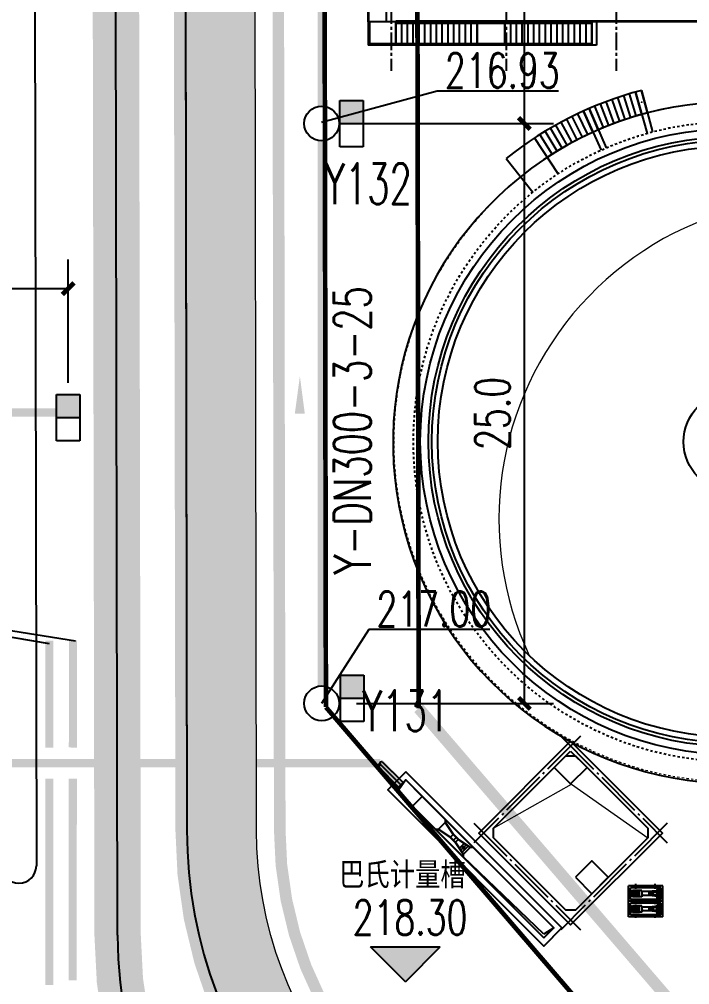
# Model space of a CAD drawing. Header units: metres. Extents: x 497246 to 997717, y 2998582 to 5998198.
# Drawn here: x 497558.46 to 497587.37, y 2998918.17 to 2998959.79 of the extents above; entities that cross this region are included whole.
import ezdxf
from ezdxf.enums import TextEntityAlignment as Align

# ---------------------------------------------------------------- set-up
doc = ezdxf.new("R2010")
doc.units = ezdxf.units.M
doc.header["$LTSCALE"] = 1000
for name, pattern in [('ACAD_ISO05W100', [34, 24, -3, 0.5, -3, 0.5, -3]), ('CENTER', [2, 1.25, -0.25, 0.25, -0.25]), ('CENTER2', [1.125, 0.75, -0.125, 0.125, -0.125]), ('CENTRE', [1.125, 0.75, -0.125, 0.125, -0.125]), ('CONTINOUS', [0]), ('DASH', [0.35, 0.25, -0.1]), ('DASHED', [19.05, 12.7, -6.35]), ('DOTE', [2.42, 2, -0.2, 0.02, -0.2]), ('HIDDEN', [0.375, 0.25, -0.125]), ('L2', [5, 3, -2]), ('PHANTOM2', [31.75, 15.875, -3.175, 3.175, -3.175, 3.175, -3.175]), ('虚线', [2, 1, -1])]:
    doc.linetypes.add(name, pattern=pattern)
doc.layers.get('0').update_dxf_attribs({"linetype": 'CONTINUOUS'})
doc.layers.get('Defpoints').update_dxf_attribs({"linetype": 'CONTINUOUS'})
for name, color, linetype in [('00侧分带', 3, 'CONTINUOUS'), ('BEAM', 4, 'DASHED'), ('CENTER', 1, 'CENTER'), ('DIM_ELEV', 3, 'CONTINUOUS'), ('DIM_LEAD', 3, 'CONTINUOUS'), ('EQUIP_给水', 30, 'CONTINUOUS'), ('L6', 7, 'CONTINUOUS'), ('LINE6', 3, 'CONTINUOUS'), ('P15', 8, 'CONTINUOUS'), ('PIPE-废水', 31, 'CONTINUOUS'), ('PIPE-给水', 3, 'CONTINUOUS'), ('PIPE-雨水', 4, 'CONTINUOUS'), ('PUB_TEXT', 7, 'CONTINUOUS'), ('RD-侧石线', 5, 'CONTINUOUS'), ('RD-红线', 7, 'CONTINUOUS'), ('STAIR', 2, 'CONTINUOUS'), ('TEXT_雨水', 7, 'CONTINUOUS'), ('TWT_DIM', 3, 'CONTINUOUS'), ('TWT_雨水口', 4, 'CONTINUOUS'), ('WELL_雨水', 4, 'CONTINUOUS'), ('围墙', 6, 'FENCELINE2'), ('图例层', 7, 'CONTINUOUS'), ('挡墙护坡', 5, 'CONTINUOUS'), ('水池', 211, 'CONTINUOUS'), ('用地边界', 7, 'CONTINUOUS'), ('红线', 1, 'PHANTOM2'), ('雨水标注', 100, 'CONTINUOUS')]:
    doc.layers.add(name, color=color, linetype=linetype)
for name, color, linetype, lineweight in [('2', 6, '虚线', 18), ('3中心线层', 7, 'CENTER', 25), ('A01设备', 5, 'CONTINUOUS', 25), ('SM-栏杆', 21, 'FENCELINE1', 15), ('中心线', 1, 'CENTER2', 15), ('细线', 7, 'CONTINUOUS', 18)]:
    doc.layers.add(name, color=color, linetype=linetype, lineweight=lineweight)
doc.styles.add('-黑体', font='simhei.ttf', dxfattribs={"width": 0.8})
doc.styles.add('_TCH_DIM', font='SIMPLEX', dxfattribs={"bigfont": 'GBCBIG'})
doc.styles.add('_TCH_DIM_T3', font='SIMPLEX', dxfattribs={"width": 0.705882, "bigfont": 'GBCBIG'})
doc.styles.add('_TWT_WELL', font='SIMPLEX', dxfattribs={"width": 0.8, "height": 3.5, "bigfont": 'HZTXT'})
doc.styles.add('HZTXT', font='txt', dxfattribs={"width": 0.7, "bigfont": 'HZTXT'})
doc.styles.add('TG_LINETYPE', font='SIMPLEX', dxfattribs={"width": 0.8, "height": 3, "bigfont": 'HZTXT'})
doc.linetypes.add('FENCELINE1', pattern='A,6.35,-2.54,[133,ltypeshp.shx,S=2.54,R=0,X=-2.54,Y=0],-2.54,25.4', length=36.83)
doc.linetypes.add('FENCELINE2', pattern='A,6.35,-2.54,[132,ltypeshp.shx,S=2.54,R=0,X=-2.54,Y=0],-2.54,25.4', length=36.83)
doc.linetypes.add('TG_F', pattern='A,2,-0.3,["F",TG_LINETYPE,S=0.1,R=0,X=-0.23,Y=-0.15],0', length=2.3)
doc.linetypes.add('TG_J', pattern='A,2,-0.3,["J",TG_LINETYPE,S=0.1,R=0,X=-0.23,Y=-0.15],0', length=2.3)
doc.linetypes.add('TG_Y', pattern='A,2,-0.3,["Y",TG_LINETYPE,S=0.1,R=0,X=-0.23,Y=-0.15],0', length=2.3)
doc.dimstyles.new('_TWT_ARCH&&1', dxfattribs={"dimtxt": 1.4875, "dimasz": 0.5, "dimexe": 1.25, "dimexo": 1.5, "dimgap": 0.63125, "dimtad": 1, "dimdec": 1, "dimzin": 0, "dimdsep": 46, "dimtxsty": '_TCH_DIM_T3', "dimblk": 'ARCHTICK', "dimcen": 0.09, "dimclrt": 7, "dimazin": 2, "dimtfac": 1, "dimtdec": 1, "dimtix": 1, "dimtmove": 2, "dimatfit": 3, "dimfxl": 1, "dimtolj": 1, "dimtzin": 0, "dimarcsym": 0})

# ---------------------------------------------------------------- blocks, each defined once
blk = doc.blocks.new('A$C53CF69EA')
for p, q in [((56, 1836), (886, 1836)), ((56, 0), (56, 1836)), ((886, 0), (886, 1836)), ((347, 223), (591, 223)), ((56, 0), (886, 0))]:
    blk.add_line(p, q)
blk.add_circle((471, 613), 90)
at = {"layer": 'CENTER', "color": 1}
for p, q in [((128, 1326), (128, 1582)), ((814, 1326), (814, 1582)), ((0, 1454), (206, 1454)), ((736, 1454), (992, 1454)), ((128, 272), (128, 528)), ((814, 272), (814, 528)), ((0, 400), (206, 400)), ((826, 223), (122, 223)), ((361, 60), (361, 177)), ((581, 59), (581, 177)), ((736, 400), (992, 400))]:
    blk.add_line(p, q, dxfattribs=at)
at = {"layer": 'L6'}
for p, q in [((156, 1736), (786, 1736)), ((156, 100), (156, 1736)), ((289, 1634), (339, 1668)), ((289, 1634), (654, 1634)), ((289, 1243), (289, 1634)), ((339, 1668), (604, 1668)), ((604, 1668), (654, 1634)), ((654, 1634), (654, 1243)), ((786, 100), (786, 1736)), ((156, 1482), (148, 1473)), ((156, 1426), (148, 1434)), ((289, 1534), (654, 1534)), ((289, 1243), (654, 1243)), ((306, 1120), (306, 1243)), ((438, 1109), (306, 1120)), ((337, 1243), (337, 1534)), ((364, 730), (364, 1100)), ((364, 1100), (579, 1100)), ((382, 1243), (382, 1534)), ((422, 1362), (521, 1362)), ((422, 1263), (422, 1362)), ((422, 1263), (521, 1263)), ((427, 1362), (427, 1534)), ((427, 1243), (427, 1263)), ((438, 1100), (438, 1109)), ((438, 1109), (505, 1109)), ((438, 1100), (505, 1100)), ((471, 1362), (471, 1534)), ((471, 1243), (471, 1263)), ((505, 1109), (637, 1120)), ((505, 1100), (505, 1109)), ((516, 1362), (516, 1534)), ((516, 1243), (516, 1263)), ((521, 1263), (521, 1362)), ((561, 1243), (561, 1534)), ((579, 730), (579, 1100)), ((605, 1243), (605, 1534)), ((637, 1120), (637, 1243)), ((786, 1482), (795, 1473)), ((786, 1426), (795, 1434)), ((321, 323), (348, 547)), ((348, 565), (364, 720)), ((348, 556), (348, 565)), ((348, 565), (595, 565)), ((348, 547), (348, 556)), ((348, 547), (595, 547)), ((354, 323), (380, 547)), ((364, 730), (579, 730)), ((364, 720), (364, 730)), ((402, 649), (402, 691)), ((402, 691), (540, 691)), ((402, 649), (540, 649)), ((450, 494), (450, 547)), ((492, 494), (492, 547)), ((540, 649), (540, 691)), ((590, 323), (563, 547)), ((579, 720), (579, 730)), ((595, 565), (579, 720)), ((595, 556), (595, 565)), ((595, 547), (595, 556)), ((622, 323), (595, 547)), ((156, 428), (148, 419)), ((156, 372), (148, 380)), ((156, 100), (346, 100)), ((226, 301), (297, 301)), ((226, 145), (226, 200)), ((226, 145), (350, 145)), ((383, 291), (290, 291)), ((383, 154), (290, 154)), ((301, 314), (295, 291)), ((301, 314), (301, 323)), ((301, 323), (422, 323)), ((346, 91), (346, 113)), ((346, 113), (450, 113)), ((534, 91), (346, 91)), ((350, 127), (350, 154)), ((413, 127), (350, 127)), ((378, 113), (378, 127)), ((378, 113), (450, 113)), ((396, 323), (396, 494)), ((396, 494), (547, 494)), ((396, 91), (396, 83)), ((396, 83), (471, 83)), ((596, 91), (409, 91)), ((471, 83), (546, 83)), ((492, 113), (596, 113)), ((492, 113), (564, 113)), ((521, 323), (642, 323)), ((592, 127), (529, 127)), ((546, 83), (546, 91)), ((547, 323), (547, 494)), ((560, 291), (654, 291)), ((560, 154), (654, 154)), ((564, 113), (564, 127)), ((592, 127), (592, 154)), ((717, 145), (592, 145)), ((596, 113), (596, 91)), ((596, 100), (786, 100)), ((642, 314), (642, 323)), ((642, 314), (649, 291)), ((717, 301), (645, 301)), ((717, 249), (717, 301)), ((717, 145), (717, 197)), ((786, 428), (795, 419)), ((786, 372), (795, 380))]:
    blk.add_line(p, q, dxfattribs=at)
at = {"layer": 'L6', "extrusion": (0, 0, -1)}
for centre, radius in [((-128, 1454), 28), ((-814, 1454), 28), ((-128, 400), 28), ((-471, 223), 112), ((-814, 400), 28)]:
    blk.add_circle(centre, radius, dxfattribs=at)
at = {"layer": 'L6'}
blk.add_circle((471, 223), 62.5, dxfattribs=at)
at = {"layer": 'L6', "extrusion": (0, 0, -1)}
for centre, start, end in [((-290, 223), 270, 90), ((-654, 223), 90, 270)]:
    blk.add_arc(centre, 68, start, end, dxfattribs=at)
at = {"layer": 'LINE6', "linetype": 'CONTINOUS'}
blk.add_line((226, 301), (226, 246), dxfattribs=at)
blk = doc.blocks.new('BW-7944578', base_point=(574451, -245310))
at = {"layer": '水池', "color": 0}
for points in [[(574451, -244510), (574451, -203810)], [(575251, -244510), (574451, -244510)]]:
    blk.add_lwpolyline(points, dxfattribs=at)
at = {"layer": '水池'}
blk.add_lwpolyline([(590851, -244510), (575251, -244510), (575251, -203810)], dxfattribs=at)
blk = doc.blocks.new('A$C23F639D3')
at = {"layer": 'SM-栏杆', "linetype": 'ByBlock', "ltscale": 0.2}
for p, q in [((-48646, 800), (-48646, 41452)), ((-32250, 850), (-47500, 850))]:
    blk.add_line(p, q, dxfattribs=at)
blk = doc.blocks.new('567GFHNFDEW53')
at = {"color": 4, "linetype": 'CONTINOUS'}
for p, q in [((497154.683, 2998911.585), (497154.683, 2998910.585)), ((497155.883, 2998911.585), (497155.883, 2998910.585)), ((497159.383, 2998911.585), (497159.383, 2998910.585)), ((497160.583, 2998911.585), (497160.583, 2998910.585)), ((497164.333, 2998911.585), (497164.333, 2998910.585)), ((497164.533, 2998911.585), (497164.533, 2998910.585)), ((497155.883, 2998910.585), (497154.683, 2998910.585)), ((497155.883, 2998910.585), (497155.683, 2998910.585)), ((497160.383, 2998910.585), (497159.383, 2998910.585)), ((497160.583, 2998910.585), (497160.383, 2998910.585)), ((497164.533, 2998910.585), (497164.333, 2998910.585))]:
    blk.add_line(p, q, dxfattribs=at)
at = {"linetype": 'ByBlock', "ltscale": 0.2}
for p, q in [((497154.743, 2998911.585), (497154.743, 2998910.645)), ((497164.333, 2998911.525), (497155.883, 2998911.525)), ((497164.333, 2998910.645), (497154.743, 2998910.645))]:
    blk.add_line(p, q, dxfattribs=at)
at = {"linetype": 'CONTINOUS'}
for p, q in [((497155.883, 2998910.585), (497155.883, 2998911.585)), ((497159.383, 2998911.585), (497155.883, 2998911.585)), ((497156.133, 2998910.585), (497156.133, 2998911.585)), ((497156.383, 2998910.585), (497156.383, 2998911.585)), ((497156.633, 2998910.585), (497156.633, 2998911.585)), ((497156.883, 2998910.585), (497156.883, 2998911.585)), ((497157.133, 2998910.585), (497157.133, 2998911.585)), ((497157.383, 2998910.585), (497157.383, 2998911.585)), ((497157.633, 2998910.585), (497157.633, 2998911.585)), ((497157.883, 2998910.585), (497157.883, 2998911.585)), ((497158.133, 2998910.585), (497158.133, 2998911.585)), ((497158.383, 2998910.585), (497158.383, 2998911.585)), ((497158.633, 2998910.585), (497158.633, 2998911.585)), ((497158.883, 2998910.585), (497158.883, 2998911.585)), ((497159.133, 2998910.585), (497159.133, 2998911.585)), ((497159.383, 2998910.585), (497159.383, 2998911.585)), ((497164.333, 2998911.585), (497160.583, 2998911.585)), ((497160.583, 2998910.585), (497160.583, 2998911.585)), ((497160.833, 2998910.585), (497160.833, 2998911.585)), ((497161.083, 2998910.585), (497161.083, 2998911.585)), ((497161.333, 2998910.585), (497161.333, 2998911.585)), ((497161.583, 2998910.585), (497161.583, 2998911.585)), ((497161.833, 2998910.585), (497161.833, 2998911.585)), ((497162.083, 2998910.585), (497162.083, 2998911.585)), ((497162.333, 2998910.585), (497162.333, 2998911.585)), ((497162.583, 2998910.585), (497162.583, 2998911.585)), ((497162.833, 2998910.585), (497162.833, 2998911.585)), ((497163.083, 2998910.585), (497163.083, 2998911.585)), ((497163.333, 2998910.585), (497163.333, 2998911.585)), ((497163.583, 2998910.585), (497163.583, 2998911.585)), ((497163.833, 2998910.585), (497163.833, 2998911.585)), ((497164.083, 2998910.585), (497164.083, 2998911.585)), ((497164.333, 2998910.585), (497164.333, 2998911.585)), ((497159.583, 2998910.585), (497155.683, 2998910.585)), ((497159.383, 2998910.585), (497155.883, 2998910.585)), ((497164.333, 2998910.585), (497160.383, 2998910.585)), ((497164.333, 2998910.585), (497160.583, 2998910.585))]:
    blk.add_line(p, q, dxfattribs=at)
at = {"layer": '3中心线层', "color": 1, "linetype": 'CENTRE', "ltscale": 0.001}
for p, q in [((497155.683, 2998959.5), (497155.683, 2998909.475)), ((497160.633, 2998959.5), (497160.633, 2998909.475)), ((497165.383, 2998959.5), (497165.383, 2998909.475))]:
    blk.add_line(p, q, dxfattribs=at)
at = {"xscale": 0.001, "yscale": 0.001, "zscale": 0.001}
for name, p in [('BW-7944578', (497154.683, 2998910.785)), ('A$C23F639D3', (497203.383, 2998910.785))]:
    blk.add_blockref(name, p, dxfattribs=at)
blk = doc.blocks.new('45YFBNCETWHJ5')
at = {"linetype": 'CONTINOUS'}
for radius in [13500, 13150, 13000]:
    blk.add_circle((964729, 210487), radius, dxfattribs=at)
at = {"color": 3, "linetype": 'CONTINOUS'}
blk.add_circle((964729, 210487), 12750, dxfattribs=at)
blk.add_arc((964739, 210444), 14690, 55.0047, 0.1318)
at = {"layer": '2', "ltscale": 0.06}
for centre, radius, start, end in [((964729, 210478), 15650, 109.7807, 128.7692), ((964725, 210474), 14645, 54.7114, 0.2128)]:
    blk.add_arc(centre, radius, start, end, dxfattribs=at)
at = {"layer": 'A01设备', "color": 7}
blk.add_circle((964729, 210478), 2150, dxfattribs=at)
at = {"layer": 'BEAM', "linetype": 'L2'}
for p, q in [((960769, 225627), (961238, 223838)), ((960511, 225557), (961011, 223776)), ((958503, 224843), (959239, 223148)), ((958259, 224735), (959024, 223052)), ((957171, 222033), (956159, 223580)), ((954926, 222684), (956083, 221243))]:
    blk.add_line(p, q, dxfattribs=at)
at = {"layer": 'DIM_LEAD', "linetype": 'CONTINOUS', "const_width": 40}
blk.add_lwpolyline([(960775, 225098, 1), (960775, 225138, 1)], format="xyb", close=True, dxfattribs=at)
at = {"layer": 'P15', "linetype": 'HIDDEN', "ltscale": 0.2}
blk.add_circle((964729, 210487), 13800, dxfattribs=at)
at = {"layer": 'STAIR', "color": 2, "linetype": 'CONTINOUS'}
for p, q in [((961022, 224659), (960769, 225627)), ((959830, 224292), (959495, 225234)), ((960066, 224374), (959747, 225321)), ((960303, 224451), (960000, 225404)), ((960542, 224525), (960255, 225483)), ((960781, 224594), (960511, 225557)), ((958901, 223926), (958503, 224843)), ((959131, 224023), (958748, 224947)), ((959362, 224117), (958996, 225047)), ((959595, 224206), (959245, 225143)), ((957999, 223498), (957540, 224386)), ((958222, 223610), (957778, 224506)), ((958447, 223719), (958017, 224623)), ((958673, 223825), (958259, 224735)), ((957343, 223137), (956839, 224000)), ((957560, 223261), (957070, 224133)), ((957778, 223381), (957304, 224261)), ((956916, 222878), (956383, 223724)), ((957129, 223009), (956610, 223864))]:
    blk.add_line(p, q, dxfattribs=at)
for radius, end in [(15690, 128.7625), (14690, 123.1952)]:
    blk.add_arc((964749, 210450), radius, 104.6952, end, dxfattribs=at)
blk = doc.blocks.new('_ArchTick')
at = {"color": 0, "linetype": 'ByBlock', "const_width": 0.4}
blk.add_lwpolyline([(-0.5, -0.5), (0.5, 0.5)], dxfattribs=at)
blk = doc.blocks.new('*D275')
at = {"layer": 'Defpoints', "color": 0, "transparency": 16777216}
for p in [(497560.567, 2998948.175), (497522.188, 2998942.608), (497560.567, 2998942.611)]:
    blk.add_point(p, dxfattribs=at)
at = {"layer": 'TWT_DIM', "color": 0, "lineweight": -2, "transparency": 16777216}
for p, q in [((497522.188, 2998944.108), (497522.187, 2998949.423)), ((497560.567, 2998944.111), (497560.567, 2998949.425)), ((497522.187, 2998948.173), (497560.567, 2998948.175))]:
    blk.add_line(p, q, dxfattribs=at)
at = {"layer": 'TWT_DIM', "color": 0, "lineweight": -2, "transparency": 16777216, "xscale": 0.5, "yscale": 0.5, "zscale": 0.5}
for p, rotation in [((497522.187, 2998948.173), 180.0037353315376), ((497560.567, 2998948.175), 0.003735331537582703)]:
    blk.add_blockref('_ArchTick', p, dxfattribs=dict(at, rotation=rotation))
at = {"layer": 'TWT_DIM', "color": 7, "transparency": 16777216, "insert": (497541.377, 2998949.549), "char_height": 1.4875, "attachment_point": 5, "rotation": 0.0037, "style": '_TCH_DIM_T3'}
blk.add_mtext('\\A1;38.4', dxfattribs=at)
blk = doc.blocks.new('*D501')
at = {"layer": 'Defpoints', "color": 0, "transparency": 16777216}
for p in [(497571.496, 2998955.295), (497580.239, 2998955.295), (497571.496, 2998930.295)]:
    blk.add_point(p, dxfattribs=at)
at = {"layer": 'TWT_DIM', "color": 0, "lineweight": -2, "transparency": 16777216}
for p, q in [((497572.996, 2998955.295), (497581.489, 2998955.295)), ((497580.239, 2998930.295), (497580.239, 2998955.295)), ((497572.996, 2998930.295), (497581.489, 2998930.295))]:
    blk.add_line(p, q, dxfattribs=at)
at = {"layer": 'TWT_DIM', "color": 0, "lineweight": -2, "transparency": 16777216, "xscale": 0.5, "yscale": 0.5, "zscale": 0.5}
for p, rotation in [((497580.239, 2998955.295), 90), ((497580.239, 2998930.295), 270)]:
    blk.add_blockref('_ArchTick', p, dxfattribs=dict(at, rotation=rotation))
at = {"layer": 'TWT_DIM', "color": 7, "transparency": 16777216, "insert": (497578.864, 2998942.795), "char_height": 1.4875, "attachment_point": 5, "rotation": 90, "style": '_TCH_DIM_T3'}
blk.add_mtext('\\A1;25.0', dxfattribs=at)
blk = doc.blocks.new('*D502')
at = {"layer": 'Defpoints', "color": 0, "transparency": 16777216}
for p in [(497571.496, 2998982.295), (497580.239, 2998982.295), (497571.496, 2998955.295)]:
    blk.add_point(p, dxfattribs=at)
at = {"layer": 'TWT_DIM', "color": 0, "lineweight": -2, "transparency": 16777216}
for p, q in [((497572.996, 2998982.295), (497581.489, 2998982.295)), ((497580.239, 2998955.295), (497580.239, 2998982.295)), ((497572.996, 2998955.295), (497581.489, 2998955.295))]:
    blk.add_line(p, q, dxfattribs=at)
at = {"layer": 'TWT_DIM', "color": 0, "lineweight": -2, "transparency": 16777216, "xscale": 0.5, "yscale": 0.5, "zscale": 0.5}
for p, rotation in [((497580.239, 2998982.295), 90), ((497580.239, 2998955.295), 270)]:
    blk.add_blockref('_ArchTick', p, dxfattribs=dict(at, rotation=rotation))
at = {"layer": 'TWT_DIM', "color": 7, "transparency": 16777216, "insert": (497578.864, 2998968.795), "char_height": 1.4875, "attachment_point": 5, "rotation": 90, "style": '_TCH_DIM_T3'}
blk.add_mtext('\\A1;27.0', dxfattribs=at)
blk = doc.blocks.new('$TwtSys$00000187')
blk.add_circle((0, 0), 0.5)
blk = doc.blocks.new('$TwtSys$00000424')
for p, q in [((-500, 250), (500, 250)), ((-500, -250), (-500, 250)), ((0, -250), (0, 250)), ((500, 250), (500, -250)), ((500, -250), (-500, -250))]:
    blk.add_line(p, q)
blk.add_solid([(0, 250), (500, 250), (0, -250), (500, -250)])

msp = doc.modelspace()

# ---------------------------------------------------------------- hatches: boundary and pattern name
at = {"layer": 'DIM_ELEV'}
msp.add_hatch(color=0, dxfattribs=at).paths.add_polyline_path([(497575.108, 2998918.291), (497573.608, 2998919.791), (497576.608, 2998919.791)])
at = {"layer": '挡墙护坡', "linetype": 'Continuous'}
h = msp.add_hatch(dxfattribs=at)
h.set_pattern_fill('ANSI33', color=256, style=0)
h.set_pattern_definition([(45, (-861.717, 0), (-2.2450640303, 2.2450640303), []), (45, (-859.472, 0), (-2.2450640303, 2.2450640303), [1.5875, -0.79375])])
edge = h.paths.add_edge_path()
edge.add_line((497928.516, 2998901.333), (497928.516, 2998904.333))
edge.add_line((497928.516, 2998904.333), (497677.906, 2998904.333))
edge.add_line((497677.906, 2998904.333), (497652.906, 2998907.833))
edge.add_line((497652.906, 2998907.833), (497585.758, 2998907.833))
edge.add_line((497585.758, 2998907.833), (497584.114, 2998907.908))
edge.add_line((497584.114, 2998907.908), (497583.086, 2998908.033))
edge.add_arc((497585.689, 2998924.833), 17, 179.9914, 261.1919, ccw=False)
edge.add_line((497568.689, 2998924.835), (497568.608, 2998970.517))
edge.add_line((497568.608, 2998970.517), (497565.063, 2998995.51))
edge.add_line((497565.063, 2998995.51), (497564.955, 2999056.413))
edge.add_line((497564.955, 2999056.413), (497561.955, 2999056.408))
edge.add_line((497561.955, 2999056.408), (497562.064, 2998995.296))
edge.add_line((497562.064, 2998995.296), (497565.608, 2998970.302))
edge.add_line((497565.608, 2998970.302), (497565.689, 2998924.833))
edge.add_arc((497585.689, 2998924.833), 20, 180.0001, 261.3369)
edge.add_line((497582.677, 2998905.061), (497583.864, 2998904.916))
edge.add_line((497583.864, 2998904.916), (497585.689, 2998904.833))
edge.add_line((497585.689, 2998904.833), (497652.697, 2998904.833))
edge.add_line((497652.697, 2998904.833), (497677.697, 2998901.333))
edge.add_line((497677.697, 2998901.333), (497928.516, 2998901.333))

# ---------------------------------------------------------------- linework, layer by layer
for p, q in [((497575.124, 2998927.347), (497574.346, 2998926.569)), ((497575.009, 2998926.878), (497574.53, 2998927.356)), ((497576.008, 2998926.463), (497575.124, 2998927.347)), ((497575.124, 2998926.993), (497574.7, 2998926.569)), ((497575.124, 2998926.993), (497574.821, 2998926.568)), ((497575.831, 2998926.286), (497575.124, 2998926.993)), ((497575.23, 2998925.685), (497574.346, 2998926.569)), ((497575.407, 2998925.862), (497574.7, 2998926.569)), ((497574.821, 2998926.568), (497575.407, 2998925.862)), ((497575.831, 2998926.286), (497575.407, 2998925.862)), ((497575.831, 2998926.286), (497581.506, 2998920.612)), ((497576.008, 2998926.463), (497581.859, 2998920.612)), ((497575.407, 2998925.862), (497581.082, 2998920.187)), ((497575.23, 2998925.685), (497581.082, 2998919.834)), ((497576.819, 2998925.153), (497576.54, 2998924.874)), ((497576.734, 2998925.067), (497576.626, 2998924.96)), ((497576.819, 2998925.153), (497576.84, 2998925.174)), ((497576.819, 2998925.153), (497577.165, 2998924.636)), ((497576.84, 2998925.174), (497576.84, 2998925.277)), ((497576.84, 2998925.174), (497577.186, 2998924.657)), ((497576.519, 2998924.853), (497576.416, 2998924.853)), ((497576.54, 2998924.874), (497576.519, 2998924.853)), ((497576.519, 2998924.853), (497577.036, 2998924.507)), ((497576.54, 2998924.874), (497577.057, 2998924.528)), ((497577.165, 2998924.636), (497577.057, 2998924.528)), ((497577.165, 2998924.636), (497577.381, 2998924.42)), ((497577.186, 2998924.657), (497577.402, 2998924.441)), ((497577.036, 2998924.507), (497577.252, 2998924.291)), ((497577.057, 2998924.528), (497577.273, 2998924.313)), ((497577.595, 2998923.772), (497577.252, 2998924.291)), ((497577.381, 2998924.42), (497577.273, 2998924.313)), ((497577.617, 2998923.794), (497577.273, 2998924.313)), ((497577.9, 2998924.076), (497577.381, 2998924.42)), ((497577.921, 2998924.098), (497577.402, 2998924.441)), ((497577.642, 2998924.247), (497577.446, 2998924.051)), ((497577.812, 2998924.135), (497577.559, 2998923.881)), ((497577.617, 2998923.794), (497577.595, 2998923.772)), ((497577.595, 2998923.772), (497577.595, 2998923.673)), ((497577.9, 2998924.076), (497577.617, 2998923.794)), ((497577.812, 2998923.989), (497577.704, 2998923.881)), ((497577.9, 2998924.076), (497577.921, 2998924.098)), ((497577.921, 2998924.098), (497578.02, 2998924.098)), ((497581.077, 2998920.347), (497577.595, 2998923.673)), ((497581.506, 2998920.612), (497581.077, 2998920.347)), ((497581.082, 2998920.187), (497581.506, 2998920.612)), ((497581.082, 2998919.834), (497581.859, 2998920.612))]:
    msp.add_line(p, q)
at = {"linetype": 'CENTER2', "ltscale": 0.1}
for p, q in [((497577.319, 2998924.536), (497577.157, 2998924.375)), ((497577.727, 2998924.191), (497577.502, 2998923.966))]:
    msp.add_line(p, q, dxfattribs=at)
for points in [[(497582.232, 2998928.665), (497586.192, 2998924.705), (497582.232, 2998920.745), (497578.272, 2998924.705)], [(497582.232, 2998928.24), (497582.939, 2998927.533), (497582.232, 2998926.826), (497581.525, 2998927.533)], [(497576.416, 2998924.853), (497576.519, 2998924.853), (497576.54, 2998924.874), (497577.057, 2998924.528), (497577.273, 2998924.313), (497577.617, 2998923.794), (497577.595, 2998923.772), (497577.595, 2998923.673)], [(497582.444, 2998922.796), (497583.151, 2998922.089), (497583.858, 2998922.796), (497583.151, 2998923.503)]]:
    msp.add_lwpolyline(points, close=True)
for points in [[(497582.444, 2998928.028), (497585.555, 2998924.917), (497585.555, 2998924.493), (497582.444, 2998921.382), (497582.02, 2998921.382), (497578.909, 2998924.493), (497578.909, 2998924.917), (497582.02, 2998928.028), (497582.444, 2998928.028)], [(497573.916, 2998927.584), (497574.815, 2998926.685)], [(497574.109, 2998927.777), (497575.009, 2998926.878)]]:
    msp.add_lwpolyline(points)
msp.add_lwpolyline([(497574.013, 2998927.68), (497574.912, 2998926.781)], dxfattribs=at)
at = {"color": 2}
for points in [[(497575.124, 2998927.347), (497581.859, 2998920.612), (497581.082, 2998919.834), (497574.346, 2998926.569)], [(497581.082, 2998920.187), (497574.7, 2998926.569), (497575.124, 2998926.993), (497581.506, 2998920.612)]]:
    msp.add_lwpolyline(points, close=True, dxfattribs=at)
at = {"const_width": 0.006}
msp.add_lwpolyline([(497577.617, 2998923.794), (497577.9, 2998924.076), (497577.381, 2998924.42), (497577.165, 2998924.636), (497576.819, 2998925.153), (497576.54, 2998924.874), (497577.057, 2998924.528), (497577.273, 2998924.313)], close=True, dxfattribs=at)
for points in [[(497577.057, 2998924.528), (497577.165, 2998924.636)], [(497577.273, 2998924.313), (497577.381, 2998924.42)], [(497577.446, 2998924.051), (497577.641, 2998924.247)], [(497577.559, 2998923.881), (497577.812, 2998924.135)]]:
    msp.add_lwpolyline(points, dxfattribs=at)
msp.add_circle((497577.615, 2998924.079), 0.05)
msp.add_ellipse((497573.965, 2998927.632), major_axis=(-0.0483, -0.0483), ratio=0.512821)
msp.add_ellipse((497574.061, 2998927.729), major_axis=(-0.0483, -0.0483), ratio=0.512821, start_param=3.141593, end_param=6.283185)
at = {"layer": '00侧分带', "ltscale": 100}
msp.add_line((497559.108, 2998970.291), (497559.192, 2998923.291), dxfattribs=at)
msp.add_arc((497558.442, 2998923.289), 0.75, 180.1021, 0.1021, dxfattribs=at)
at = {"layer": 'DIM_ELEV', "color": 0}
for p, q in [((497575.108, 2998918.291), (497573.608, 2998919.791)), ((497573.608, 2998919.791), (497576.608, 2998919.791)), ((497575.108, 2998918.291), (497576.608, 2998919.791))]:
    msp.add_line(p, q, dxfattribs=at)
at = {"layer": 'EQUIP_给水', "color": 6, "linetype": 'ByBlock'}
for q in [(497559.739, 2998932.871), (497560.882, 2998932.991)]:
    msp.add_line((497537.286, 2998936.72), q, dxfattribs=at)
at = {"layer": 'PIPE-废水', "color": 0, "linetype": 'TG_F', "ltscale": 0.0025, "const_width": 0.35}
for points in [[(497557.474, 2998927.717), (497574.026, 2998927.717)], [(497574.912, 2998926.781), (497574.011, 2998927.717)]]:
    msp.add_lwpolyline(points, dxfattribs=at)
at = {"layer": 'PIPE-给水', "color": 80, "linetype": 'TG_J', "ltscale": 0.004, "const_width": 0.35}
for points in [[(497559.752, 2998933), (497559.752, 2998928.392)], [(497560.774, 2998933.015), (497560.768, 2998928.392)], [(497559.752, 2998927.042), (497559.752, 2998918.153)], [(497560.766, 2998927.042), (497560.754, 2998918.353)]]:
    msp.add_lwpolyline(points, dxfattribs=at)
at = {"layer": 'PIPE-雨水', "color": 0, "linetype": 'TG_Y', "ltscale": 0.005, "const_width": 0.35}
for points in [[(497571.496, 2998961.647), (497571.496, 2998956.045)], [(497571.496, 2998954.545), (497571.496, 2998931.045)], [(497539.493, 2998942.837), (497560.121, 2998942.837)]]:
    msp.add_lwpolyline(points, dxfattribs=at)
at = {"layer": 'PIPE-雨水', "color": 70, "linetype": 'ByBlock'}
msp.add_lwpolyline([(497570.55, 2998939.916, 0, 0, 0), (497570.557, 2998944.399, 0, 0.432, 0), (497570.554, 2998942.779, 0, 0, 0)], format="xyseb", dxfattribs=at)
at = {"layer": 'RD-侧石线', "color": 5, "ltscale": 0.1}
msp.add_line((497562.697, 2998920.297), (497562.608, 2998970.297), dxfattribs=at)
msp.add_arc((497582.697, 2998920.333), 20, 180.1021, 270, dxfattribs=at)
at = {"layer": 'RD-红线', "ltscale": 0.1}
for points in [[(497559.218, 2999232.918, -0.017235), (497561.765, 2999162.668), (497562.064, 2998995.296), (497565.608, 2998970.302), (497565.689, 2998924.833, 0.37059), (497582.677, 2998905.061)], [(497561.934, 2999067.92), (497562.064, 2998995.296), (497565.608, 2998970.302), (497565.689, 2998924.833, 0.37059), (497582.677, 2998905.061)]]:
    msp.add_lwpolyline(points, format="xyb", dxfattribs=at)
at = {"layer": '中心线', "color": 10, "linetype": 'DOTE', "lineweight": -3, "ltscale": 0.001}
for p, q in [((497582.654, 2998928.875), (497578.062, 2998924.283)), ((497581.81, 2998928.875), (497586.402, 2998924.283)), ((497578.062, 2998925.127), (497582.654, 2998920.535)), ((497586.402, 2998925.127), (497581.81, 2998920.535))]:
    msp.add_line(p, q, dxfattribs=at)
at = {"layer": '围墙', "ltscale": 0.3, "const_width": 0.5, "flags": 128}
msp.add_lwpolyline([(497929.516, 2998905.333), (497677.976, 2998905.333), (497652.976, 2998908.833), (497585.781, 2998908.833), (497584.198, 2998908.905), (497583.224, 2998909.024, -0.369647), (497569.689, 2998924.836), (497569.608, 2998970.588), (497566.063, 2998995.582), (497565.953, 2999057.415)], format="xyb", dxfattribs=at)
at = {"layer": '图例层', "color": 1, "linetype": 'DASHED', "ltscale": 0.5, "const_width": 0.2}
msp.add_lwpolyline([(497565.477, 2999229.367, -0.016263), (497567.765, 2999162.679), (497568.063, 2998995.725), (497571.608, 2998970.731), (497571.68, 2998930.136)], format="xyb", dxfattribs=at)
at = {"layer": '图例层', "color": 11, "linetype": 'DASH', "ltscale": 20, "const_width": 0.2, "flags": 128}
msp.add_lwpolyline([(497569.492, 2999229.276, -0.016176), (497571.765, 2999162.686), (497572.063, 2998996.01), (497575.607, 2998971.017), (497575.68, 2998930.084)], format="xyb", dxfattribs=at)
at = {"layer": '图例层', "color": 253, "const_width": 2, "flags": 128}
msp.add_lwpolyline([(497582.697, 2998900.333, -0.413692), (497562.697, 2998920.297), (497562.608, 2998970.297), (497559.064, 2998995.291)], format="xyb", dxfattribs=at)
at = {"layer": '图例层', "color": 1, "linetype": 'DASHED', "ltscale": 0.5, "const_width": 0.2}
msp.add_lwpolyline([(497586.547, 2998912.826), (497571.68, 2998930.129)], dxfattribs=at)
at = {"layer": '图例层', "color": 11, "linetype": 'DASH', "ltscale": 20, "const_width": 0.5, "flags": 128}
msp.add_lwpolyline([(497587.065, 2998916.833), (497575.68, 2998930.084)], dxfattribs=at)
at = {"layer": '挡墙护坡', "lineweight": 0, "ltscale": 0.2}
msp.add_lwpolyline([(497928.516, 2998901.333), (497928.516, 2998904.333), (497677.906, 2998904.333), (497652.906, 2998907.833), (497585.758, 2998907.833), (497584.114, 2998907.908), (497583.086, 2998908.033, -0.369914), (497568.689, 2998924.835), (497568.608, 2998970.517), (497565.063, 2998995.51), (497564.955, 2999056.413), (497561.955, 2999056.408), (497562.064, 2998995.296), (497565.608, 2998970.302), (497565.689, 2998924.833, 0.37059), (497582.677, 2998905.061), (497583.864, 2998904.916), (497585.689, 2998904.833), (497652.697, 2998904.833), (497677.697, 2998901.333)], format="xyb", close=True, dxfattribs=at)
at = {"layer": '用地边界', "color": 0}
msp.add_lwpolyline([(498074.583, 2999254.333), (497579.168, 2999254.333, 0.414214), (497559.168, 2999234.333), (497559.218, 2999232.918, -0.017235), (497561.765, 2999162.668), (497562.064, 2998995.296), (497565.608, 2998970.302), (497565.689, 2998924.833, 0.37059), (497582.677, 2998905.061), (497583.864, 2998904.916), (497585.689, 2998904.833), (497652.697, 2998904.833), (497677.697, 2998901.333), (498034.802, 2998901.333)], format="xyb", dxfattribs=at)
at = {"layer": '红线', "color": 1, "linetype": 'ACAD_ISO05W100', "flags": 128}
for const_width in [1, 1, 1, 1, 0.7, 0.7, 0.7, 0.7]:
    msp.add_lwpolyline([(497971.728, 2999254.333), (497978.431, 2999158.941), (497984.025, 2999129.26), (497991.442, 2999023.723), (497990.053, 2998993.552), (497996.533, 2998901.333), (497677.697, 2998901.333), (497652.697, 2998904.833), (497585.689, 2998904.833), (497583.864, 2998904.916), (497582.677, 2998905.061, -0.37059), (497565.689, 2998924.833), (497565.608, 2998970.302), (497562.064, 2998995.296), (497561.765, 2999162.668, 0.017235), (497559.218, 2999232.918), (497559.168, 2999234.333, -0.414214), (497579.168, 2999254.333), (497971.728, 2999254.333)], format="xyb", close=True, dxfattribs=dict(at, const_width=const_width))
at = {"layer": '细线', "color": 253}
for p, q in [((497578.909, 2998924.917), (497582.266, 2998926.815)), ((497582.266, 2998926.815), (497585.555, 2998924.493))]:
    msp.add_line(p, q, dxfattribs=at)
msp.add_arc((497592.983, 2998938.237), 13.844, 71.1275, 205.1344, dxfattribs=at)
at = {"layer": '雨水标注', "color": 70}
for p, q in [((497576.48, 2998956.692), (497571.485, 2998955.34)), ((497581.705, 2998956.692), (497576.48, 2998956.692)), ((497573.528, 2998933.48), (497571.496, 2998930.295)), ((497578.752, 2998933.48), (497573.528, 2998933.48))]:
    msp.add_line(p, q, dxfattribs=at)

# ---------------------------------------------------------------- block references
at = {"color": 0}
msp.add_blockref('567GFHNFDEW53', (418.814, 48.088), dxfattribs=at)
at = {"xscale": 0.0008, "yscale": 0.0008, "zscale": 0.0008, "rotation": 90.00000000000001}
for p in [(497586.202, 2998921.716), (497586.202, 2998921.052)]:
    msp.add_blockref('A$C53CF69EA', p, dxfattribs=at)
at = {"layer": 'Defpoints', "color": 6, "xscale": 0.001, "yscale": 0.001, "zscale": 0.001}
msp.add_blockref('45YFBNCETWHJ5', (496624.522, 2998731.095), dxfattribs=at)
at = {"layer": 'TWT_雨水口', "xscale": 0.002, "yscale": 0.002, "zscale": 0.002, "rotation": 90}
for p in [(497572.786, 2998955.285), (497560.567, 2998942.611), (497572.815, 2998930.507)]:
    msp.add_blockref('$TwtSys$00000424', p, dxfattribs=at)
at = {"layer": 'WELL_雨水', "xscale": 1.5, "yscale": 1.5, "zscale": 1.5}
for p in [(497571.496, 2998955.295), (497571.496, 2998930.295)]:
    msp.add_blockref('$TwtSys$00000187', p, dxfattribs=at)

# ---------------------------------------------------------------- texts
at = {"layer": 'PIPE-雨水', "color": 70, "style": 'HZTXT', "width": 0.7}
msp.add_text('Y-DN300-3-25', height=1.6, rotation=90, dxfattribs=at).set_placement((497572.817, 2998942.064, 20.881), align=Align.MIDDLE)
at = {"layer": 'PUB_TEXT', "color": 0, "linetype": 'Continuous', "style": '-黑体', "width": 0.8}
msp.add_text('巴氏计量槽', height=1.0002, dxfattribs=at).set_placement((497572.249, 2998922.427))
at = {"layer": 'PUB_TEXT', "color": 0, "style": '_TCH_DIM', "width": 0.705882}
msp.add_text('218.30', height=1.4875, dxfattribs=at).set_placement((497572.833, 2998920.316))
at = {"layer": 'TEXT_雨水', "style": '_TWT_WELL', "width": 0.64}
for s, p in [('Y132', (497571.639, 2998951.822)), ('Y131', (497573.247, 2998929.1))]:
    msp.add_text(s, height=1.75, dxfattribs=at).set_placement(p)
at = {"layer": '雨水标注', "color": 70, "style": 'HZTXT', "width": 0.7}
for s, p in [('216.93', (497579.286, 2998957.577, 20.881)), ('217.00', (497576.333, 2998934.365, 20.881))]:
    msp.add_text(s, height=1.5, dxfattribs=at).set_placement(p, align=Align.MIDDLE)

# ---------------------------------------------------------------- dimensions: what is measured, and where the dimension line sits
at = {"layer": 'TWT_DIM', "color": 0}
for p1, p2, picture, middle in [((497571.496, 2998955.295), (497571.496, 2998982.295), '*D502', (497578.864, 2998968.795)), ((497571.496, 2998930.295), (497571.496, 2998955.295), '*D501', (497578.864, 2998942.795))]:
    dim = msp.add_aligned_dim(p1=p1, p2=p2, distance=-8.742, dimstyle='_TWT_ARCH&&1', dxfattribs=at)
    dim.commit()
    dim.dimension.update_dxf_attribs({"geometry": picture, "text_midpoint": middle})
at = {"layer": 'TWT_DIM', "color": 6}
dim = msp.add_aligned_dim(p1=(497522.188, 2998942.608), p2=(497560.567, 2998942.611), distance=5.565, dimstyle='_TWT_ARCH&&1', dxfattribs=at)
dim.commit()
dim.dimension.update_dxf_attribs({"geometry": '*D275', "text_midpoint": (497541.377, 2998949.549)})

doc.saveas('drawing.dxf')
